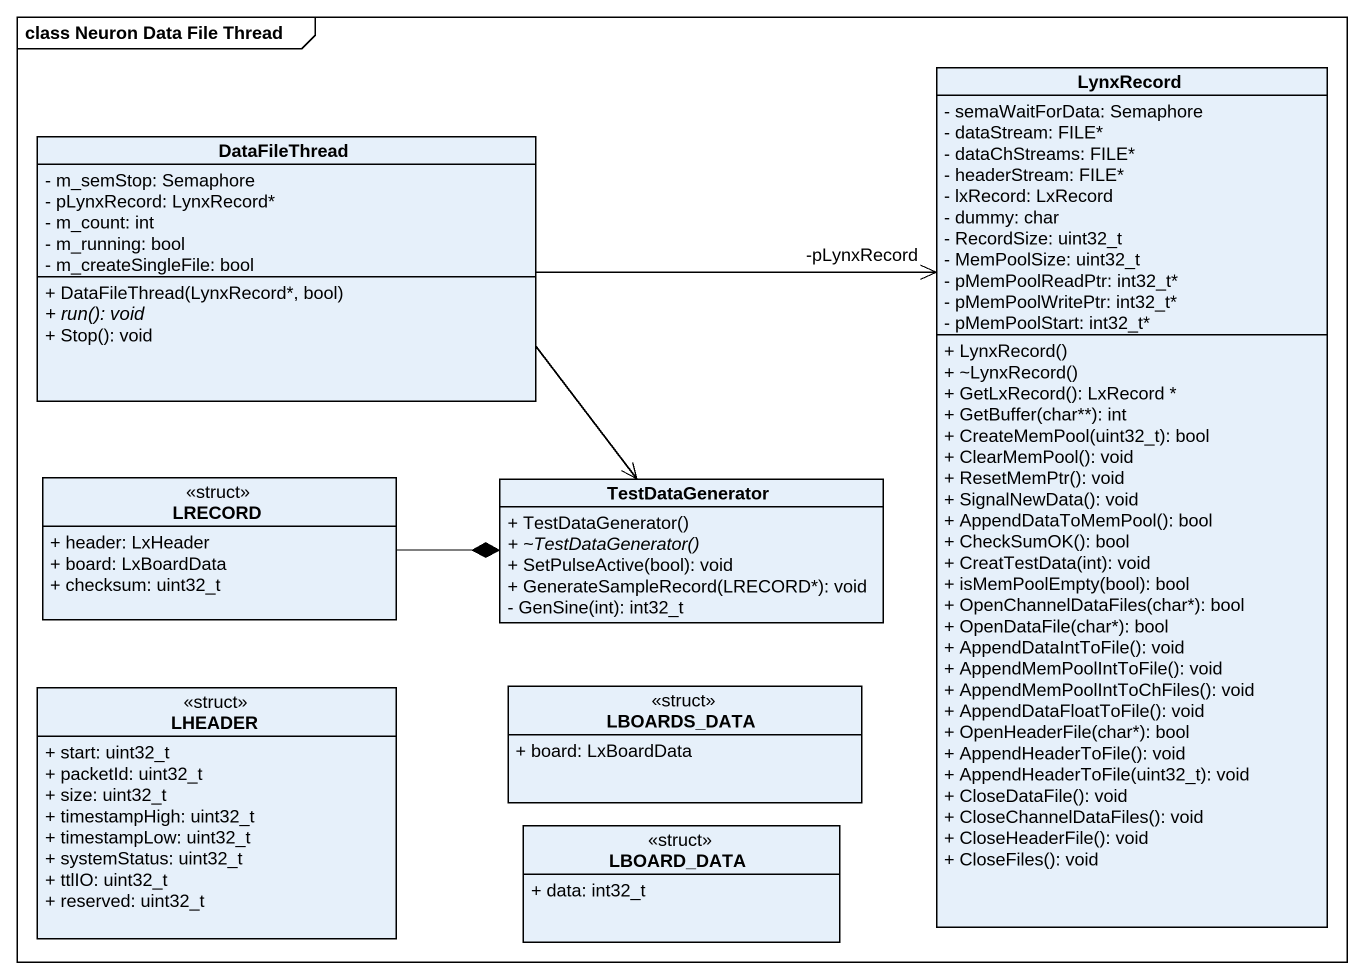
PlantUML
@startuml
mainframe class Neuron Data File Thread
hide circle
hide empty members
skinparam classAttributeIconSize 0
class DataFileThread {
  - m_semStop: Semaphore
  - pLynxRecord: LynxRecord*
  - m_count: int
  - m_running: bool
  - m_createSingleFile: bool
  + DataFileThread(LynxRecord*, bool)
  {abstract} + run(): void
  + Stop(): void
}
class LynxRecord {
  - semaWaitForData: Semaphore
  - dataStream: FILE*
  - dataChStreams: FILE*
  - headerStream: FILE*
  - lxRecord: LxRecord
  - dummy: char
  - RecordSize: uint32_t
  - MemPoolSize: uint32_t
  - pMemPoolReadPtr: int32_t*
  - pMemPoolWritePtr: int32_t*
  - pMemPoolStart: int32_t*
  + LynxRecord()
  + ~LynxRecord()
  + GetLxRecord(): LxRecord *
  + GetBuffer(char**): int
  + CreateMemPool(uint32_t): bool
  + ClearMemPool(): void
  + ResetMemPtr(): void
  + SignalNewData(): void
  + AppendDataToMemPool(): bool
  + CheckSumOK(): bool
  + CreatTestData(int): void
  + isMemPoolEmpty(bool): bool
  + OpenChannelDataFiles(char*): bool
  + OpenDataFile(char*): bool
  + AppendDataIntToFile(): void
  + AppendMemPoolIntToFile(): void
  + AppendMemPoolIntToChFiles(): void
  + AppendDataFloatToFile(): void
  + OpenHeaderFile(char*): bool
  + AppendHeaderToFile(): void
  + AppendHeaderToFile(uint32_t): void
  + CloseDataFile(): void
  + CloseChannelDataFiles(): void
  + CloseHeaderFile(): void
  + CloseFiles(): void
}
class LRECORD <<struct>> {
  + header: LxHeader
  + board: LxBoardData
  + checksum: uint32_t
}
class TestDataGenerator {
  + TestDataGenerator()
  {abstract} + ~TestDataGenerator()
  + SetPulseActive(bool): void
  + GenerateSampleRecord(LRECORD*): void
  - GenSine(int): int32_t
}
class LHEADER <<struct>> {
  + start: uint32_t
  + packetId: uint32_t
  + size: uint32_t
  + timestampHigh: uint32_t
  + timestampLow: uint32_t
  + systemStatus: uint32_t
  + ttlIO: uint32_t
  + reserved: uint32_t
}
class LBOARDS_DATA <<struct>> {
  + board: LxBoardData
}
class LBOARD_DATA <<struct>> {
  + data: int32_t
}
DataFileThread -right-> "-pLynxRecord" LynxRecord
DataFileThread --> TestDataGenerator
LRECORD -right-* TestDataGenerator
@enduml
